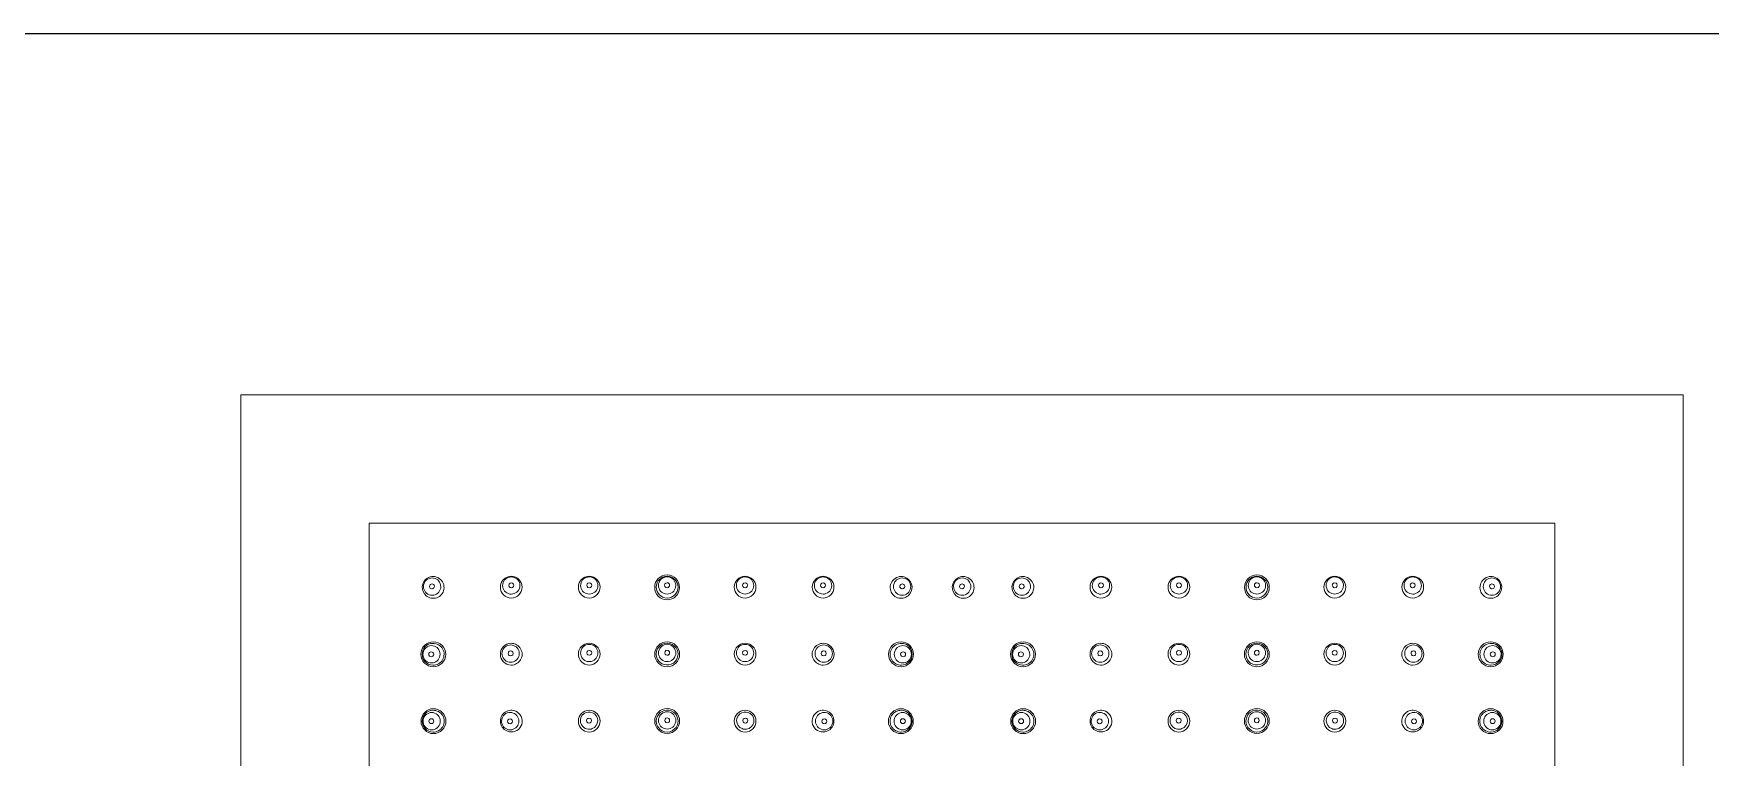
# Model space of a CAD drawing. Header units: metres. Extents: x -232 to 581, y 30 to 789.
# Drawn here: x 227.6339 to 227.8665, y 605.1701 to 605.2705 of the extents above; entities that cross this region are included whole.
import ezdxf

# ---------------------------------------------------------------- set-up
doc = ezdxf.new("R2010")
doc.units = ezdxf.units.M
doc.linetypes.add('HIDDEN2', pattern=[0.1875, 0.125, -0.0625])
doc.layers.add('_electricos-Leyenda', color=7, linetype='Continuous')
doc.layers.add('baños', color=140, linetype='Continuous', lineweight=0)
doc.layers.add('Techos 1', color=7, linetype='HIDDEN2', lineweight=9, true_color=0x42391a)
doc.styles.get("Standard").update_dxf_attribs({"font": 'arial.ttf'})

# ---------------------------------------------------------------- blocks, each defined once
blk = doc.blocks.new('A$C3bae67db')
at = {"layer": 'baños'}
for points in [[(0.2000001275641807, 0.2000000241799569), (1.275641352549428e-07, 0.2000000241799569), (1.275641352549428e-07, 2.417995403902751e-08), (0.2000001275641807, 2.417995403902751e-08)], [(0.1822216636463319, 0.1822215602621071), (0.01777859148198413, 0.1822215602621071), (0.01777859148198413, 0.0177784880978038), (0.1822216636463319, 0.0177784880978038)]]:
    blk.add_lwpolyline(points, close=True, dxfattribs=at)
for centre in [(0.1547761223141801, 0.1732910671919292), (0.1640526125818464, 0.1733134594743326), (0.1548145222889357, 0.1408870045110753), (0.1640530075146867, 0.1408870039678796), (0.173318640134104, 0.1408899789571372), (0.1547765172470204, 0.1084808384551543), (0.1640530075146867, 0.1084584461727509), (0.1547765172470204, 0.0915192099047566), (0.1640530075146867, 0.09154160218716001), (0.1548145222889357, 0.05911304384883564), (0.1640530075146867, 0.05911304439203136), (0.173318640134104, 0.05911006940277375), (0.1547761223141801, 0.0267089811679817), (0.1640526125818464, 0.02668658888557829)]:
    blk.add_circle(centre, 0.001726273626168971, dxfattribs=at)
for centre, radius, start, end in [((0.1547770085658353, 0.1733349210793058), 0.001508167584307319, 0.9001850982253351, 179.1011506184335), ((0.1547789504677635, 0.1735357429434607), 0.001202478864778748, 20.04951967974894, 179.640957565026), ((0.1640517263301913, 0.1733573133617377), 0.001508167584307319, 0.8988493815665013, 179.0998149017747), ((0.1640497844284905, 0.1735581352258926), 0.001202478864778748, 0.3590424349740219, 159.9504803202511), ((0.1733287946379019, 0.173339638749173), 0.001510474982378461, 32.1423970633517, 140.2087241241979), ((0.1734381148687785, 0.1734710912806072), 0.001200821812368165, 359.9070834077331, 160.0164505868466), ((0.1547770467573368, 0.1733051234987677), 0.001508967363600021, 177.9698192432843, 2.177052033884066), ((0.1547651822964067, 0.1735433238581159), 0.001188687084480606, 180.0022010002266, 199.6794990756158), ((0.1547771877658501, 0.1735506812615775), 0.001202472454991783, 199.8169514147223, 359.6410310933491), ((0.1547782371658482, 0.1735769069549526), 0.0003427216785174244, 0.3254488414049065, 179.6683356267581), ((0.1547782373788973, 0.1735808375360826), 0.0003427216785175545, 180.3254488415971, 359.6683356265643), ((0.1547909338662716, 0.1735431000416732), 0.001188702755491038, 0.00229199929753495, 19.9144172177911), ((0.1640516881389171, 0.1733275157811995), 0.001508967363600021, 177.8229479661159, 2.030180756715632), ((0.164037801029755, 0.1735654923240766), 0.001188702755491038, 160.0855827822089, 179.9977080007025), ((0.1640515471301764, 0.1735730735439809), 0.001202472454991783, 180.358968906651, 340.1830485852777), ((0.1640504977304058, 0.1735992992373561), 0.0003427216785174244, 0.3316643732419094, 179.6745511585951), ((0.1640504975171293, 0.173603229818486), 0.0003427216785175545, 180.3316643734357, 359.6745511584029), ((0.1640635525998473, 0.1735657161405477), 0.001188687084480606, 340.3205009243842, 359.9977989997734), ((0.1733140727449349, 0.1733286937784619), 0.001506273214753162, 139.5304199536453, 260.3648829553553), ((0.1734402821137078, 0.1734758483477385), 0.001200817506817739, 179.9068270054256, 340.0843865683467), ((0.1734356376564588, 0.1734779245608316), 0.001196171468180108, 160.2835028898118, 180.0059143141971), ((0.1733119021703455, 0.1733449948361461), 0.001521988814155353, 260.5481525612156, 31.633336167478), ((0.1734588334377545, 0.1734966598719616), 0.0003432313649668054, 173.5931482232722, 249.6561820570691), ((0.1734560616412377, 0.1734967832680532), 0.000340463161306216, 99.65649165936632, 173.5617333049892), ((0.173458890532876, 0.1734947125826984), 0.0003414261719296849, 249.5335920906759, 323.3377727266896), ((0.1734564565740779, 0.1734938082787956), 0.0003434622621792048, 35.70272115541425, 99.63819332802717), ((0.1734582032268204, 0.1734943216248617), 0.0003417448353014675, 323.4591566175691, 35.80372518769882), ((0.1734427568749393, 0.1734690213807717), 0.00119617823364954, 340.3514577205625, 0.005868943530813565), ((0.154786836550576, 0.1625044422988147), 0.001509211767642307, 346.828532229629, 179.243894026229), ((0.1547810611678155, 0.1626533971103079), 0.001200928035992184, 19.83266307732577, 180.07419896696), ((0.1547664994543734, 0.1626671433972042), 0.0003424123588573842, 0.09251265869286474, 180.098022152865), ((0.1547814238101832, 0.1626559617632672), 0.001199718968097798, 359.996946844907, 19.72332169044368), ((0.1640625269920033, 0.1625079825428095), 0.001510641993610608, 0.5809473250861245, 179.4860116572814), ((0.1641501575181987, 0.1625929907371422), 0.001199718968097798, 160.2766783095563, 180.003053155093), ((0.1641505201607938, 0.1625904260841828), 0.001200928035992184, 359.92580103304, 160.1673369226743), ((0.164165081874236, 0.1626041723710792), 0.0003424123588573842, 359.901977847135, 179.9074873413072), ((0.1733614606739788, 0.16248970152974), 0.001523564837230641, 0.5749321923366639, 179.4273566964542), ((0.1735982511823035, 0.1625059856988464), 0.001207674969753276, 160.5328952600326, 180), ((0.1735862064351945, 0.1625132737926727), 0.00119389333313216, 359.6410510969565, 160.6700218788731), ((0.1736210393162505, 0.1625079551179631), 0.0003407760450880885, 359.6740150187168, 180.3195815854411), ((0.1547853672098167, 0.1624924126265803), 0.001507949430811743, 178.7861149333493, 347.2863113225147), ((0.1547798548890764, 0.162651841889403), 0.00119972075021922, 180, 199.6894084976491), ((0.1547802005598182, 0.1626544966894308), 0.001200943033476937, 199.8031047080196, 0.06684714840780348), ((0.1547664995091704, 0.1626671104729844), 0.0003424123588572697, 180.092512941707, 0.09802186985085153), ((0.1640625266116071, 0.1625086333660484), 0.001510635915196017, 179.5106951228642, 0.5562638595076828), ((0.1641513807687911, 0.1625915256633057), 0.001200943033476937, 179.9331528515922, 340.1968952919805), ((0.1641650818194389, 0.1626041394468594), 0.0003424123588572697, 179.9019781301492, 359.907487058293), ((0.1641517264395329, 0.1625888708632779), 0.00119972075021922, 340.3105915023508, 0), ((0.1733614600732576, 0.1625197775215845), 0.001523560504830024, 180.5584262577229, 359.4438626310407), ((0.173584445973594, 0.162498448543392), 0.001193893552601191, 179.6382842799193, 340.6700129615115), ((0.1736210391018371, 0.1625041155252411), 0.0003407760450881728, 179.6740150186533, 0.3195815855062213), ((0.1735724013722315, 0.1625057363893809), 0.00120767496975197, 340.5328952513857, 0.00274696578805152), ((0.1547836390318675, 0.1516867050663002), 0.001515211808342921, 0.2639760559234214, 179.7336847053708), ((0.1547836393076718, 0.1517002163168009), 0.001515209523409549, 180.2445972809356, 359.7530634803589), ((0.1548496313835326, 0.1517256996062493), 0.001201160729709154, 171.2970901245025, 202.5176190348197), ((0.1548496313908085, 0.1517256996076135), 0.001201160737011495, 32.91656010550924, 171.2970902225019), ((0.1548495717347773, 0.1517096354696328), 0.001195045438537086, 201.8072276504948, 337.7672225745089), ((0.1548658200720379, 0.1517334180448024), 0.0003418119665339049, 359.8552793012769, 180.1515735499855), ((0.1548658201777666, 0.1517316504310493), 0.0003418119665338834, 179.8552793012768, 0.1515735499854856), ((0.1548496313903538, 0.151725699607983), 0.001201160736598691, 337.0568312886519, 32.91656015686085), ((0.1640787796575491, 0.1516853050253708), 0.001515211808342921, 0.2663152946292405, 179.7360239440766), ((0.1640787793817449, 0.1516988162758715), 0.001515209523409549, 180.2469365196411, 359.7554027190644), ((0.1642419498457652, 0.1516925742759447), 0.001209345381516621, 160.4185567370955, 184.4163468369075), ((0.1642307476170313, 0.1516903087541159), 0.001198002774692498, 184.3495727924682, 340.4590152359306), ((0.1642315464253183, 0.1516971728971335), 0.001198002720139636, 359.8324281218217, 160.4590174576771), ((0.1642555270755306, 0.1516948994953289), 0.0003418119665339049, 359.8484264500146, 180.1447206987231), ((0.1642555269698018, 0.1516931318816042), 0.0003418119665338834, 179.8484264500145, 0.1447206987231602), ((0.1642251844671332, 0.1516936374212783), 0.001204359554630129, 340.3983028553304, 0.00150830349425744), ((0.1733624022554263, 0.1516793232206517), 0.001523803867774046, 0.5847748674714536, 179.4162231563053), ((0.173362401986898, 0.1517101341865335), 0.001523801172583426, 180.5747514779052, 359.4262465459042), ((0.1735870965392419, 0.1516877108249055), 0.001193765215403577, 179.6365954075218, 340.6779287406167), ((0.1736011463920217, 0.1516953399615666), 0.001207791059114692, 160.5363707599155, 180.0027326105982), ((0.1735889014021463, 0.1517027955314241), 0.001193765217027741, 359.636596389109, 160.6779286321186), ((0.1736239775159643, 0.1516933897590498), 0.0003407568798300127, 179.346075732061, 0.324631110040522), ((0.1736239886916078, 0.1516972787777213), 0.0003407458622599414, 359.6707068420732, 179.9999999999365), ((0.1735748515534592, 0.1516951663949051), 0.001207791056576054, 340.5363707333084, 0.002733619492575247), ((0.154779954137231, 0.1408858723439899), 0.001506514668338149, 126.6365019344265, 180.0534909585633), ((0.1548762129459842, 0.1408905102631373), 0.001197938431549503, 359.8323604302385, 160.4660116733307), ((0.1547888044990682, 0.1408746469772559), 0.00152080370815291, 62.66042759306043, 126.6516953464654), ((0.1547952679800542, 0.1408844741055084), 0.001509106328667489, 15.44699995191784, 62.70706108587412), ((0.1640722618235682, 0.1408844735623127), 0.001509106328667489, 117.2929389141259, 164.5530000480822), ((0.1642317606185966, 0.1408905097199131), 0.001197938431549503, 19.53398832666936, 180.1676395697615), ((0.1640787253045541, 0.1408746464340318), 0.00152080370815291, 53.3483046535346, 117.3395724069397), ((0.1640875756663913, 0.1408858718007941), 0.001506514668338149, 359.9465090414367, 53.36349806557354), ((0.1733627583378361, 0.1408746346023015), 0.00152379913724904, 0.4815084169714707, 179.5184915830285), ((0.1735879327966554, 0.1408975588384074), 0.001193729488785252, 19.31883691994197, 180.4856673573453), ((0.1547799326915733, 0.1408880552181309), 0.001506496842203655, 180.1365117840095, 235.2142598131893), ((0.1548818735573345, 0.1408870348800129), 0.001204436081000226, 160.4002387764176, 180.1222094087611), ((0.154875373776596, 0.1408834951627291), 0.001197933953633447, 179.9535721002179, 340.4661922248824), ((0.1547885912309734, 0.140897394191672), 0.001519107682017091, 235.1470028587918, 325.0064798470243), ((0.1548872490989393, 0.1408878949216508), 0.0003418063086853633, 359.4251909468629, 180.574809053137), ((0.1548872490989393, 0.1408861024666983), 0.0003417930261405343, 180.2743482528581, 359.7256517471419), ((0.1548697114679012, 0.140886975271048), 0.001204434782080665, 340.4002334721913, 0.001426747796174793), ((0.1548014601560421, 0.1408868336793496), 0.001502509496179472, 325.0549561738853, 15.42316380291073), ((0.1640660696475802, 0.1408868331361255), 0.001502509496179472, 164.5768361970892, 214.9450438261147), ((0.1640789385726489, 0.1408973936484479), 0.001519107682017091, 214.9935201529758, 304.8529971412082), ((0.1642382620966796, 0.1408869747278523), 0.001204434782080665, 179.9985732522038, 199.5997665278087), ((0.1642325997879848, 0.1408834946195334), 0.001197933953633447, 199.5338077751176, 0.04642789978211763), ((0.1642567245724162, 0.1408878943784266), 0.0003418063086853633, 359.4251909468629, 180.574809053137), ((0.1642567245724162, 0.1408861019234742), 0.0003417930261405343, 180.2743482528581, 359.7256517471419), ((0.164087597112049, 0.1408880546749067), 0.001506496842203655, 304.7857401868108, 359.8634882159922), ((0.1642261000072462, 0.1408870343368172), 0.001204436081000226, 359.8777905912389, 19.59976122358242), ((0.1733627583378361, 0.1409054156539078), 0.001523851350039296, 180.6758761340693, 359.3241238659307), ((0.1736020809330707, 0.1408899221982729), 0.001207837290240649, 180.1177322109262, 199.462431998533), ((0.1735900794542626, 0.1408829216825787), 0.001194191915340333, 199.3376033057021, 0.2167987931731728), ((0.1736249318921832, 0.1408919247424087), 0.0003407503923429775, 359.2459407059765, 180.7540592940237), ((0.1736249318921832, 0.1408880084856499), 0.0003407213562947965, 180.0955432162111, 359.9044567837889), ((0.173548383587578, 0.140882942504664), 0.001235887417606161, 0.2085192358103739, 19.35172783045692), ((0.1547836393076718, 0.1300687143410251), 0.001515209523409549, 0.2469365196410936, 179.7554027190644), ((0.1548496313835326, 0.1300432310515767), 0.001201160729709154, 157.4823809651803, 188.7029098754977), ((0.1548495717347773, 0.1300592951881931), 0.001195045438537086, 22.2327774254911, 158.1927723495052), ((0.1548658201777666, 0.1300372802267766), 0.0003418119665338834, 359.8484264500146, 180.1447206987231), ((0.1548496313903538, 0.1300432310498714), 0.001201160736598691, 327.0834398431392, 22.94316871134812), ((0.1640787793817449, 0.1300701143819545), 0.001515209523409549, 0.244597280935595, 179.7530634803589), ((0.1642307476170313, 0.13007862190371), 0.001198002774692498, 19.54098476406944, 175.6504272075318), ((0.1642555269698018, 0.1300757987762502), 0.0003418119665338834, 359.8552793012769, 180.1515735499855), ((0.1642251844671332, 0.1300752932365477), 0.001204359554630129, 359.9984916965058, 19.6016971446696), ((0.173362401986898, 0.1300647464498077), 0.001523801172583426, 0.5737534540958034, 179.4252485220948), ((0.1735870965392419, 0.1300871698114356), 0.001193765215403577, 19.32207125938354, 180.3634045924782), ((0.1736239775159643, 0.1300814908772914), 0.0003407568798300127, 359.6753688899595, 180.6539242679389), ((0.1735748515534592, 0.1300797142414361), 0.001207791056576054, 359.9972663805075, 19.46362926669158), ((0.1547836390318675, 0.1300822255915257), 0.001515211808342921, 180.2663152946292, 359.7360239440766), ((0.1548496313908085, 0.1300432310502124), 0.001201160737011495, 188.7029097774981, 327.0834398944908), ((0.1548658200720379, 0.1300355126130519), 0.0003418119665339049, 179.8484264500145, 0.1447206987231602), ((0.1640787796575491, 0.1300836256324551), 0.001515211808342921, 180.2639760559234, 359.7336847053708), ((0.1642419498457652, 0.1300763563818812), 0.001209345381516621, 175.5836531630927, 199.581443262906), ((0.1642315464253183, 0.1300717577606925), 0.001198002720139636, 199.5409825423229, 0.1675718781782871), ((0.1642555270755306, 0.1300740311624971), 0.0003418119665339049, 179.8552793012768, 0.1515735499854856), ((0.1733624022554263, 0.1300955574157179), 0.001523803867774046, 180.5837768436947, 359.4152251325286), ((0.1736011463920217, 0.1300795406747746), 0.001207791059114692, 179.9972673894018, 199.4636292400845), ((0.1735889014021463, 0.1300720851049171), 0.001193765217027741, 199.3220713678814, 0.3634036108910048), ((0.1736239886916078, 0.1300776018586198), 0.0003407458622599414, 180.0000000000635, 0.3292931579268081), ((0.1547853672098167, 0.1192765180312456), 0.001507949430811743, 12.71368867748525, 181.2138850666507), ((0.154786836550576, 0.1192644883590113), 0.001509211767642307, 180.756105973771, 13.17146777037103), ((0.1547810611678155, 0.119115533547518), 0.001200928035992184, 179.92580103304, 340.1673369226742), ((0.1547798548890764, 0.119117088768423), 0.00119972075021922, 160.3105915023508, 180), ((0.1547802005598182, 0.1191144339683952), 0.001200943033476937, 359.9331528515922, 160.1968952919805), ((0.1547664994543734, 0.1191017872606217), 0.0003424123588573842, 179.9019778471349, 359.9074873413071), ((0.1547664995091704, 0.1191018201848415), 0.0003424123588572697, 359.9019781301491, 179.907487058293), ((0.1547814238101832, 0.1191129688945587), 0.001199718968097798, 340.2766783095563, 0.003053155092960894), ((0.1640625266116071, 0.119260297291806), 0.001510635915196017, 359.4437361404923, 180.4893048771358), ((0.1640625269920033, 0.1192609481150164), 0.001510641993610608, 180.5139883427186, 359.4190526749139), ((0.1641513807687911, 0.1191774049945202), 0.001200943033476937, 19.80310470801955, 180.0668471484078), ((0.1641501575181987, 0.1191759399206838), 0.001199718968097798, 179.996946844907, 199.7233216904437), ((0.1641505201607938, 0.1191785045736431), 0.001200928035992184, 199.8326630773257, 0.07419896695995848), ((0.1641650818194389, 0.119164791210995), 0.0003424123588572697, 0.09251294170702966, 180.0980218698508), ((0.164165081874236, 0.1191647582867468), 0.0003424123588573842, 180.0925126586928, 0.09802215286506169), ((0.1641517264395329, 0.119180059794548), 0.00119972075021922, 0, 19.68940849764915), ((0.1733614600732576, 0.1192551031147566), 0.001523560504830024, 0.5561373689593011, 179.441573742277), ((0.1733614606739788, 0.1192851791066296), 0.001523564837230641, 180.5726433035475, 359.4250678076634), ((0.173584445973594, 0.1192764320929776), 0.001193893552601191, 19.32998703848845, 180.3617157200807), ((0.1735982511823035, 0.1192688949374947), 0.001207674969753276, 180, 199.4671047399674), ((0.1735862064351945, 0.1192616068436685), 0.00119389333313216, 199.3299781211269, 0.3589489030434814), ((0.1736210391018371, 0.1192707651111), 0.0003407760450881728, 359.6804184144938, 180.3259849813467), ((0.1736210393162505, 0.1192669255184065), 0.0003407760450880885, 179.6804184145589, 0.3259849812831996), ((0.1735724013722315, 0.1192691442469602), 0.00120767496975197, 359.997253034212, 19.4671047486143), ((0.154777441690177, 0.1084667821483158), 0.001508967363600021, 357.8229479661159, 182.0301807567156), ((0.1547775826986904, 0.1082212243855061), 0.001202472454991783, 0.3589689066509878, 160.1830485852777), ((0.1640520830717573, 0.1084443898659124), 0.001508967363600021, 357.9698192432843, 182.1770520338841), ((0.1640519420630167, 0.1081988321031027), 0.001202472454991783, 19.81695141472233, 179.641031093349), ((0.1733140727449349, 0.1084461868578792), 0.001506273214753162, 99.63511704464479, 220.4695800463549), ((0.1734402821137078, 0.1082990322886026), 0.001200817506817739, 19.91561343165329, 180.0931729945744), ((0.1733119021703455, 0.1084298858001951), 0.001521988814155353, 328.366663832522, 99.45184743878444), ((0.1547774034986755, 0.1084369845677777), 0.001508167584307319, 180.8988493815665, 359.0998149017749), ((0.1547655772292469, 0.1082285817889677), 0.001188687084480606, 160.3205009243842, 179.9977989997734), ((0.1547793454006037, 0.1082361627036228), 0.001202478864778748, 180.359042434974, 339.950480320251), ((0.1547786323117375, 0.1081910681110294), 0.0003427216785175545, 0.3316643734356975, 179.6745511584029), ((0.1547786320986884, 0.1081949986921309), 0.0003427216785174244, 180.3316643732419, 359.6745511585951), ((0.1547913287991118, 0.1082288056054104), 0.001188702755491038, 340.0855827822091, 359.9977080007025), ((0.1640521212630315, 0.1084145922853459), 0.001508167584307319, 180.9001850982253, 359.1011506184335), ((0.1640381959625952, 0.108206413323007), 0.001188702755491038, 180.0022919992975, 199.9144172177911), ((0.1640501793613307, 0.108213770421191), 0.001202478864778748, 200.049519679749, 359.640957565026), ((0.1640508924499695, 0.1081686758285976), 0.0003427216785175545, 0.325448841597066, 179.6683356265643), ((0.164050892663246, 0.1081726064097275), 0.0003427216785174244, 180.3254488414049, 359.6683356267581), ((0.1640639475326875, 0.1082061895065642), 0.001188687084480606, 0.002201000226615922, 19.67949907561579), ((0.1733287946379019, 0.1084352418871966), 0.001510474982378461, 219.7912758758021, 327.8576029366485), ((0.1734356376564588, 0.1082969560755096), 0.001196171468180108, 179.9940856858028, 199.7164971101882), ((0.1734381148687785, 0.1083037893557623), 0.001200821812368165, 199.9835494131536, 0.09291659226688478), ((0.1734588334377545, 0.108278220764408), 0.0003432313649668054, 110.3438179429309, 186.406851776728), ((0.1734560616412377, 0.108278097368288), 0.000340463161306216, 186.4382666950108, 260.3435083406337), ((0.173458890532876, 0.1082801680536427), 0.0003414261719296849, 36.66222727331039, 110.4664079093241), ((0.1734564565740779, 0.1082810723575456), 0.0003434622621792048, 260.361806671973, 324.2972788445858), ((0.1734582032268204, 0.1082805590115079), 0.0003417448353014675, 324.1962748123012, 36.54084338243083), ((0.1734427568749393, 0.1083058592555695), 0.00119617823364954, 359.9941310564691, 19.64854227943749), ((0.1733140727449349, 0.1001681136695467), 0.001506273214753162, 99.63511704464479, 220.4695800463549), ((0.1734402821137078, 0.1000209591002701), 0.001200817506817739, 19.91561343165329, 180.0931729945744), ((0.1734356376564588, 0.1000188828871771), 0.001196171468180108, 179.9940856858028, 199.7164971101882), ((0.1734381148687785, 0.1000257161674298), 0.001200821812368165, 199.9835494131536, 0.09291659226688478), ((0.1733119021703455, 0.1001518126118626), 0.001521988814155353, 328.366663832522, 99.45184743878444), ((0.1734588334377545, 0.1000001475760754), 0.0003432313649668054, 110.3438179429309, 186.406851776728), ((0.173458890532876, 0.1000020948653102), 0.0003414261719296849, 36.66222727331039, 110.4664079093241), ((0.1734582032268204, 0.1000024858231754), 0.0003417448353014675, 324.1962748123012, 36.54084338243083), ((0.1734427568749393, 0.1000277860672369), 0.00119617823364954, 359.9941310564691, 19.64854227943749), ((0.1733287946379019, 0.100157168698864), 0.001510474982378461, 219.7912758758021, 327.8576029366485), ((0.1734560616412377, 0.1000000241799555), 0.000340463161306216, 186.4382666950108, 260.3435083406337), ((0.1734564565740779, 0.1000029991692131), 0.0003434622621792048, 260.361806671973, 324.2972788445858), ((0.1547774034986755, 0.09156306379213319), 0.001508167584307319, 0.9001850982249275, 179.1011506184335), ((0.1640521212630315, 0.09158545607456503), 0.001508167584307319, 0.8988493815665013, 179.0998149017747), ((0.1733287946379019, 0.09156480647271437), 0.001510474982378461, 32.14239706335145, 140.2087241241978), ((0.154777441690177, 0.09153326621159508), 0.001508967363600021, 177.9698192432843, 2.177052033884066), ((0.1547793454006037, 0.09176388565628812), 0.001202478864778748, 20.04951967974874, 179.640957565026), ((0.1547655772292469, 0.09177146657094326), 0.001188687084480606, 180.0022010002266, 199.679499075616), ((0.1547775826986904, 0.09177882397440484), 0.001202472454991783, 199.8169514147223, 359.6410310933491), ((0.1547786320986884, 0.09180504966778003), 0.0003427216785174244, 0.3254488414049065, 179.6683356267581), ((0.1547786323117375, 0.09180898024888151), 0.0003427216785175545, 180.3254488415971, 359.6683356265643), ((0.1547913287991118, 0.09177124275450055), 0.001188702755491038, 0.00229199929753495, 19.91441721779088), ((0.1640520830717573, 0.09155565849399849), 0.001508967363600021, 177.8229479661159, 2.030180756715632), ((0.1640381959625952, 0.09179363503690396), 0.001188702755491038, 160.0855827822087, 179.9977080007025), ((0.1640519420630167, 0.09180121625680826), 0.001202472454991783, 180.358968906651, 340.1830485852777), ((0.1640501793613307, 0.09178627793871996), 0.001202478864778748, 0.3590424349740219, 159.9504803202513), ((0.164050892663246, 0.09182744195018344), 0.0003427216785174244, 0.3316643732419094, 179.6745511585951), ((0.1640508924499695, 0.09183137253131335), 0.0003427216785175545, 180.3316643734357, 359.6745511584029), ((0.1640639475326875, 0.09179385885334668), 0.001188687084480606, 340.320500924384, 359.9977989997734), ((0.1733140727449349, 0.09155386150203171), 0.001506273214753162, 139.5304199536451, 260.3648829553553), ((0.1734402821137078, 0.09170101607130832), 0.001200817506817739, 179.9068270054256, 340.0843865683467), ((0.1734356376564588, 0.09170309228440132), 0.001196171468180108, 160.2835028898118, 180.0059143141971), ((0.1734381148687785, 0.09169625900414857), 0.001200821812368165, 359.9070834077331, 160.0164505868466), ((0.1733119021703455, 0.09157016255971584), 0.001521988814155353, 260.5481525612156, 31.63333616747779), ((0.1734588334377545, 0.09172182759550296), 0.0003432313649668054, 173.5931482232722, 249.6561820570691), ((0.1734560616412377, 0.09172195099162295), 0.000340463161306216, 99.65649165936632, 173.5617333049894), ((0.173458890532876, 0.09171988030626821), 0.0003414261719296849, 249.5335920906759, 323.3377727266896), ((0.1734564565740779, 0.09171897600236534), 0.0003434622621792048, 35.70272115541402, 99.63819332802701), ((0.1734582032268204, 0.09171948934840302), 0.0003417448353014675, 323.4591566175689, 35.80372518769882), ((0.1734427568749393, 0.09169418910434146), 0.00119617823364954, 340.3514577205627, 0.005868943530813565), ((0.154786836550576, 0.08073556000089965), 0.001509211767642307, 346.828532229629, 179.243894026229), ((0.1547810611678155, 0.0808845148123929), 0.001200928035992184, 19.83266307732556, 180.07419896696), ((0.1640625269920033, 0.0807391002448945), 0.001510641993610608, 0.5809473250861245, 179.4860116572814), ((0.1641505201607938, 0.08082154378626782), 0.001200928035992184, 359.92580103304, 160.1673369226745), ((0.1733614606739788, 0.08071486925328131), 0.001523564837230641, 0.5749321923366639, 179.4273566964525), ((0.1735862064351945, 0.08073844151624243), 0.00119389333313216, 359.6410510969565, 160.6700218788731), ((0.1547853672098167, 0.0807235303286653), 0.001507949430811743, 178.7861149333493, 347.2863113225147), ((0.1547798548890764, 0.08088295959148795), 0.00119972075021922, 180, 199.6894084976491), ((0.1547802005598182, 0.08088561439151576), 0.001200943033476937, 199.8031047080193, 0.06684714840780348), ((0.1547664994543734, 0.08089826109928921), 0.0003424123588573842, 0.09251265869286474, 180.098022152865), ((0.1547664995091704, 0.08089822817506942), 0.0003424123588572697, 180.092512941707, 0.09802186985085153), ((0.1547814238101832, 0.08088707946535223), 0.001199718968097798, 359.996946844907, 19.72332169044347), ((0.1640625266116071, 0.08073975106810494), 0.001510635915196017, 179.5106951228642, 0.5562638595076828), ((0.1641513807687911, 0.08082264336539069), 0.001200943033476937, 179.9331528515922, 340.1968952919807), ((0.1641501575181987, 0.08082410843922716), 0.001199718968097798, 160.2766783095566, 180.003053155093), ((0.1641650818194389, 0.08083525714891593), 0.0003424123588572697, 179.9019781301492, 359.907487058293), ((0.164165081874236, 0.08083529007316415), 0.0003424123588573842, 359.901977847135, 179.9074873413072), ((0.1641517264395329, 0.08081998856536288), 0.00119972075021922, 340.3105915023508, 0), ((0.1733614600732576, 0.0807449452451543), 0.001523560504830024, 180.5584262577229, 359.4438626310407), ((0.173584445973594, 0.08072361626693336), 0.001193893552601191, 179.6382842799193, 340.6700129615115), ((0.1735982511823035, 0.08073115342241621), 0.001207674969753276, 160.5328952600329, 180), ((0.1736210393162505, 0.08073312284150447), 0.0003407760450880885, 359.6740150187168, 180.3195815854411), ((0.1736210391018371, 0.0807292832488109), 0.0003407760450881728, 179.6740150186533, 0.3195815855062213), ((0.1735724013722315, 0.0807309041129507), 0.00120767496975197, 340.5328952513857, 0.00274696578805152), ((0.1547836390318675, 0.06991782276838521), 0.001515211808342921, 0.2639760559234214, 179.7336847053708), ((0.1547836393076718, 0.06993133401888585), 0.001515209523409549, 180.2445972809356, 359.7530634803589), ((0.1548496313835326, 0.06995681730833425), 0.001201160729709154, 171.2970901245023, 202.5176190348198), ((0.1548496313908085, 0.0699568173096985), 0.001201160737011495, 32.91656010550902, 171.2970902225019), ((0.1548658200720379, 0.06996453574685901), 0.0003418119665339049, 359.8552793012769, 180.1515735499855), ((0.1548658201777666, 0.06996276813313429), 0.0003418119665338834, 179.8552793012768, 0.1515735499854856), ((0.1548496313903538, 0.06995681731003955), 0.001201160736598691, 337.0568312886517, 32.91656015686062), ((0.1640787796575491, 0.0699164227274558), 0.001515211808342921, 0.2663152946292405, 179.7360239440766), ((0.1640787793817449, 0.06992993397795644), 0.001515209523409549, 180.2469365196411, 359.7554027190644), ((0.1642419498457652, 0.06992369197802972), 0.001209345381516621, 160.4185567370938, 184.4163468369075), ((0.1642307476170313, 0.06992142645620092), 0.001198002774692498, 184.3495727924682, 340.4590152359306), ((0.1642315464253183, 0.06992829059921846), 0.001198002720139636, 359.8324281218217, 160.4590174576769), ((0.1642555270755306, 0.06992601719741387), 0.0003418119665339049, 359.8484264500146, 180.1447206987231), ((0.1642555269698018, 0.06992424958366072), 0.0003418119665338834, 179.8484264500145, 0.1447206987231602), ((0.1642251844671332, 0.06992475512336327), 0.001204359554630129, 340.3983028553304, 0.00150830349425744), ((0.1733624022554263, 0.06990449094419304), 0.001523803867774046, 0.5847748674714536, 179.4162231563053), ((0.173362401986898, 0.06993530191010322), 0.001523801172583426, 180.5747514779052, 359.4262465459042), ((0.1735870965392419, 0.06991287854847528), 0.001193765215403577, 179.6365954075218, 340.6779287406163), ((0.1736011463920217, 0.06992050768513636), 0.001207791059114692, 160.5363707599157, 180.0027326105982), ((0.1735889014021463, 0.06992796325499384), 0.001193765217027741, 359.636596389109, 160.6779286321186), ((0.1736239775159643, 0.06991855748261955), 0.0003407568798300127, 179.346075732061, 0.324631110040522), ((0.1736239886916078, 0.06992244650129109), 0.0003407458622599414, 359.6707068420732, 179.9999999999365), ((0.1735748515534592, 0.06992033411847487), 0.001207791056576054, 340.5363707333082, 0.002733619492575247), ((0.1548495717347773, 0.06994075317171777), 0.001195045438537086, 201.8072276504948, 337.7672225745089), ((0.1547885912309734, 0.0591026541682389), 0.001519107682017091, 34.99352015297554, 124.8529971412081), ((0.1640789385726489, 0.05910265471146303), 0.001519107682017091, 55.14700285879173, 145.006479847024), ((0.1733627583378361, 0.05909463270600313), 0.001523851350039296, 0.6758761340693334, 179.3241238659307), ((0.154779954137231, 0.05911417601592106), 0.001506514668338149, 179.9465090414367, 233.3634980655736), ((0.1547799326915733, 0.05911199314178006), 0.001506496842203655, 124.7857401868107, 179.8634882159906), ((0.1548818735573345, 0.05911301347989806), 0.001204436081000226, 179.8777905912389, 199.5997612235822), ((0.154875373776596, 0.05911655319718179), 0.001197933953633447, 19.53380777511743, 180.0464278997821), ((0.1548762129459842, 0.05910953809677366), 0.001197938431549503, 199.5339883266693, 0.1676395697615085), ((0.1548872490989393, 0.05911215343826015), 0.0003418063086853633, 179.425190946863, 0.5748090531370391), ((0.1548872490989393, 0.05911394589321262), 0.0003417930261405343, 0.274348252858073, 179.7256517471419), ((0.1547952679800542, 0.0591155742544025), 0.001509106328667489, 297.2929389141258, 344.5530000480824), ((0.1548697114679012, 0.05911307308886293), 0.001204434782080665, 359.9985732522038, 19.5997665278087), ((0.1548014601560421, 0.0591132146805613), 0.001502509496179472, 344.5768361970892, 34.94504382611471), ((0.1640660696475802, 0.05911321522378543), 0.001502509496179472, 145.0549561738853, 195.4231638029107), ((0.1640722618235682, 0.05911557479759821), 0.001509106328667489, 195.4469999519176, 242.7070610858742), ((0.1642317606185966, 0.05910953863999779), 0.001197938431549503, 179.8323604302385, 340.4660116733306), ((0.1642382620966796, 0.05911307363205864), 0.001204434782080665, 160.4002334721913, 180.0014267477962), ((0.1642325997879848, 0.0591165537403775), 0.001197933953633447, 359.9535721002179, 160.4661922248826), ((0.1642567245724162, 0.05911215398148428), 0.0003418063086853633, 179.425190946863, 0.5748090531370391), ((0.1642567245724162, 0.05911394643643675), 0.0003417930261405343, 0.274348252858073, 179.7256517471419), ((0.164087597112049, 0.05911199368500419), 0.001506496842203655, 0.1365117840078115, 55.21425981318934), ((0.1640875756663913, 0.05911417655911677), 0.001506514668338149, 306.6365019344262, 0.05349095856325577), ((0.1642261000072462, 0.05911301402309377), 0.001204436081000226, 340.4002387764178, 0.1222094087611261), ((0.1733627583378361, 0.05912541375760938), 0.00152379913724904, 180.4815084169715, 359.5184915830285), ((0.1735879327966554, 0.05910248952150354), 0.001193729488785252, 179.5143326426547, 340.681163080058), ((0.1736020809330707, 0.05911012616163802), 0.001207837290240649, 160.537568001467, 179.8822677890738), ((0.1735900794542626, 0.05911712667733227), 0.001194191915340333, 359.7832012068268, 160.6623966942982), ((0.1736249318921832, 0.05910812361750217), 0.0003407503923429775, 179.2459407059764, 0.7540592940235616), ((0.1736249318921832, 0.05911203987426106), 0.0003407213562947965, 0.09554321621105726, 179.904456783789), ((0.173548383587578, 0.05911710585524688), 0.001235887417606161, 340.6482721695432, 359.7914807641897), ((0.1547888044990682, 0.05912540138265499), 0.00152080370815291, 233.3483046535347, 297.3395724069396), ((0.1640787253045541, 0.05912540192587912), 0.00152080370815291, 242.6604275930603, 306.6516953464655), ((0.1547836393076718, 0.04829983204311006), 0.001515209523409549, 0.2469365196410936, 179.7554027190644), ((0.1548495717347773, 0.04829041289027813), 0.001195045438537086, 22.2327774254911, 158.1927723495052), ((0.1640787793817449, 0.04830123208403947), 0.001515209523409549, 0.244597280935595, 179.7530634803589), ((0.1642307476170313, 0.04830973960579499), 0.001198002774692498, 19.54098476406944, 175.6504272075318), ((0.173362401986898, 0.04828991417337747), 0.001523801172583426, 0.5737534540958034, 179.4252485220948), ((0.1735870965392419, 0.04831233753500541), 0.001193765215403577, 19.32207125938332, 180.3634045924782), ((0.1547836390318675, 0.0483133432936107), 0.001515211808342921, 180.2663152946292, 359.7360239440766), ((0.1548496313835326, 0.04827434875366166), 0.001201160729709154, 157.4823809651801, 188.7029098754977), ((0.1548496313908085, 0.04827434875229741), 0.001201160737011495, 188.7029097774981, 327.0834398944909), ((0.1548658201777666, 0.04826839792886162), 0.0003418119665338834, 359.8484264500146, 180.1447206987231), ((0.1548658200720379, 0.04826663031510847), 0.0003418119665339049, 179.8484264500145, 0.1447206987231602), ((0.1548496313903538, 0.04827434875192793), 0.001201160736598691, 327.0834398431394, 22.94316871134834), ((0.1640787796575491, 0.04831474333454011), 0.001515211808342921, 180.2639760559234, 359.7336847053708), ((0.1642419498457652, 0.04830747408396618), 0.001209345381516621, 175.5836531630925, 199.5814432629045), ((0.1642315464253183, 0.04830287546277745), 0.001198002720139636, 199.5409825423227, 0.1675718781782871), ((0.1642555269698018, 0.04830691647830676), 0.0003418119665338834, 359.8552793012769, 180.1515735499855), ((0.1642555270755306, 0.04830514886458204), 0.0003418119665339049, 179.8552793012768, 0.1515735499854856), ((0.1642251844671332, 0.04830641093863264), 0.001204359554630129, 359.9984916965058, 19.6016971446696), ((0.1733624022554263, 0.04832072513925922), 0.001523803867774046, 180.5837768436947, 359.4152251325286), ((0.1736011463920217, 0.04830470839834433), 0.001207791059114692, 179.9972673894018, 199.4636292400843), ((0.1735889014021463, 0.04829725282848685), 0.001193765217027741, 199.3220713678814, 0.3634036108910048), ((0.1736239775159643, 0.04830665860086114), 0.0003407568798300127, 359.6753688899595, 180.6539242679389), ((0.1736239886916078, 0.0483027695821896), 0.0003407458622599414, 180.0000000000635, 0.3292931579268081), ((0.1735748515534592, 0.04830488196500582), 0.001207791056576054, 359.9972663805075, 19.46362926669136), ((0.1547853672098167, 0.0375076357333306), 0.001507949430811743, 12.71368867748525, 181.2138850666507), ((0.154786836550576, 0.03749560606109625), 0.001509211767642307, 180.756105973771, 13.17146777037103), ((0.1547810611678155, 0.03734665124960301), 0.001200928035992184, 179.92580103304, 340.1673369226745), ((0.1547798548890764, 0.03734820647050796), 0.00119972075021922, 160.3105915023508, 180), ((0.1547802005598182, 0.03734555167048015), 0.001200943033476937, 359.9331528515922, 160.1968952919803), ((0.1547664994543734, 0.03733290496270669), 0.0003424123588573842, 179.9019778471349, 359.9074873413071), ((0.1547664995091704, 0.03733293788692649), 0.0003424123588572697, 359.9019781301491, 179.907487058293), ((0.1547814238101832, 0.03734408659664368), 0.001199718968097798, 340.2766783095565, 0.003053155092960894), ((0.1640625266116071, 0.03749141499386255), 0.001510635915196017, 359.4437361404923, 180.4893048771358), ((0.1640625269920033, 0.03749206581710141), 0.001510641993610608, 180.5139883427186, 359.4190526749139), ((0.1641513807687911, 0.03740852269660522), 0.001200943033476937, 19.80310470801934, 180.0668471484078), ((0.1641501575181987, 0.03740705762276875), 0.001199718968097798, 179.996946844907, 199.7233216904439), ((0.1641505201607938, 0.03740962227572808), 0.001200928035992184, 199.8326630773255, 0.07419896695995848), ((0.1641650818194389, 0.03739590891305156), 0.0003424123588572697, 0.09251294170702966, 180.0980218698508), ((0.164165081874236, 0.03739587598883176), 0.0003424123588573842, 180.0925126586928, 0.09802215286506169), ((0.1641517264395329, 0.03741117749663303), 0.00119972075021922, 0, 19.68940849764915), ((0.1733614600732576, 0.03748027083832639), 0.001523560504830024, 0.5561373689593011, 179.441573742277), ((0.1733614606739788, 0.03751034683017096), 0.001523564837230641, 180.5726433035458, 359.4250678076634), ((0.173584445973594, 0.0375015998165189), 0.001193893552601191, 19.32998703848845, 180.3617157200807), ((0.1735982511823035, 0.03749406266106448), 0.001207674969753276, 180, 199.4671047399676), ((0.1735862064351945, 0.03748677456723826), 0.00119389333313216, 199.3299781211269, 0.3589489030434814), ((0.1736210391018371, 0.03749593283466979), 0.0003407760450881728, 359.6804184144938, 180.3259849813467), ((0.1736210393162505, 0.0374920932419478), 0.0003407760450880885, 179.6804184145589, 0.3259849812831996), ((0.1735724013722315, 0.03749431197052999), 0.00120767496975197, 359.997253034212, 19.4671047486143), ((0.1547770467573368, 0.02669492486114322), 0.001508967363600021, 357.8229479661159, 182.0301807567156), ((0.1640516881389171, 0.02667253257871138), 0.001508967363600021, 357.9698192432843, 182.1770520338841), ((0.1733140727449349, 0.02667135458144898), 0.001506273214753162, 99.63511704464469, 220.4695800463544), ((0.1733119021703455, 0.02665505352376485), 0.001521988814155353, 328.3666638325222, 99.45184743878444), ((0.1547770085658353, 0.02666512728060511), 0.001508167584307319, 180.8988493815665, 359.0998149017747), ((0.1547651822964067, 0.02645672450179504), 0.001188687084480606, 160.320500924384, 179.9977989997734), ((0.1547789504677635, 0.02646430541645017), 0.001202478864778748, 180.359042434974, 339.9504803202509), ((0.1547771877658501, 0.02644936709833345), 0.001202472454991783, 0.3589689066509878, 160.1830485852777), ((0.1547782373788973, 0.02641921082382837), 0.0003427216785175545, 0.3316643734356975, 179.6745511584029), ((0.1547782371658482, 0.02642314140495827), 0.0003427216785174244, 180.3316643732419, 359.6745511585951), ((0.1547909338662716, 0.02645694831823775), 0.001188702755491038, 340.0855827822086, 359.9977080007025), ((0.1640517263301913, 0.02664273499817327), 0.001508167584307319, 180.9001850982253, 359.1011506184335), ((0.1640515471301764, 0.02642697481593004), 0.001202472454991783, 19.81695141472233, 179.641031093349), ((0.164037801029755, 0.02643455603583433), 0.001188702755491038, 180.0022919992975, 199.9144172177913), ((0.1640497844284905, 0.02644191313401834), 0.001202478864778748, 200.0495196797492, 359.640957565026), ((0.1640504975171293, 0.02639681854142495), 0.0003427216785175545, 0.325448841597066, 179.6683356265643), ((0.1640504977304058, 0.02640074912255486), 0.0003427216785174244, 180.3254488414049, 359.6683356267581), ((0.1640635525998473, 0.0264343322193632), 0.001188687084480606, 0.002201000226615922, 19.67949907561558), ((0.1733287946379019, 0.0266604096107379), 0.001510474982378461, 219.7912758758021, 327.8576029366485), ((0.1734402821137078, 0.02652420001217237), 0.001200817506817739, 19.91561343165329, 180.0931729945744), ((0.1734356376564588, 0.02652212379907937), 0.001196171468180108, 179.9940856858028, 199.7164971101882), ((0.1734381148687785, 0.02652895707930369), 0.001200821812368165, 199.9835494131534, 0.09291659226688478), ((0.1734588334377545, 0.02650338848794931), 0.0003432313649668054, 110.3438179429309, 186.4068517767278), ((0.1734560616412377, 0.02650326509185774), 0.000340463161306216, 186.438266695011, 260.3435083406337), ((0.173458890532876, 0.02650533577721248), 0.0003414261719296849, 36.66222727331041, 110.466407909324), ((0.1734564565740779, 0.02650624008111535), 0.0003434622621792048, 260.3618066719729, 324.2972788445859), ((0.1734582032268204, 0.02650572673504925), 0.0003417448353014675, 324.1962748123012, 36.54084338243106), ((0.1734427568749393, 0.02653102697913923), 0.00119617823364954, 359.9941310564691, 19.64854227943728)]:
    blk.add_arc(centre, radius, start, end, dxfattribs=at)
blk = doc.blocks.new('20.03.2026 LN 09 SEGUNDO NIVEL ARQ')
at = {"layer": 'Techos 1', "color": 5}
blk.add_line((77.99592951414743, -45.49862727278105), (92.74592958698074, -45.49862727278116), dxfattribs=at)
at = {"layer": 'baños', "color": 5, "xscale": -1, "rotation": 270}
blk.add_blockref('A$C3bae67db', (84.5959295628009, -45.7487336349169), dxfattribs=at)
at = {"layer": 'baños', "color": 5, "linetype": 'Continuous', "flags": 8}
for tag, p in [('MODELNUMBER', (83.78128570556493, -42.91751556127974, 2.857834639711941e-07)), ('TRADENAME', (83.78128570562023, -42.91755751869266, 2.857834639711941e-07)), ('MATERIAL', (83.78128570573188, -42.91764209117639, 2.857834639711941e-07)), ('PRODUCT', (83.78128570567617, -42.91759980493464, 2.857834639711941e-07)), ('MODELNUMBER', (84.95602967916813, -42.91751556127974, 2.857834639711941e-07)), ('TRADENAME', (84.95602967922343, -42.91755751869266, 2.857834639711941e-07)), ('MATERIAL', (84.95602967933507, -42.91764209117639, 2.857834639711941e-07)), ('PRODUCT', (84.95602967927937, -42.91759980493464, 2.857834639711941e-07))]:
    blk.add_attdef(tag, p, '', height=2.537174511142602e-05, rotation=180.0000755047861, dxfattribs=at)
at = {"layer": 'baños', "color": 5, "linetype": 'Continuous'}
for tag, p, rotation in [('MODELNUMBER', (85.8912030458427, -56.99336542269737), 180.0000755047722), ('TRADENAME', (85.89116250411479, -56.99332309077693), 180.0000755047722), ('MATERIAL', (85.89138948539119, -56.9932384265295), 180.0000755047722), ('PRODUCT', (85.89138785685003, -56.99328075850576), 180.0000755047722), ('MODELNUMBER', (86.60077129692553, -56.99336542284937), 179.9999244952277), ('TRADENAME', (86.60077129698124, -56.99332309087549), 179.9999244952277), ('MATERIAL', (86.60077129709288, -56.99323842692729), 179.9999244952277), ('PRODUCT', (86.60077129703694, -56.99328075890139), 179.9999244952277)]:
    blk.add_attdef(tag, p, '', height=2.5399184405861e-05, rotation=rotation, dxfattribs=at)
blk = doc.blocks.new('TECHO ARQ 20.03')
at = {"layer": '_electricos-Leyenda', "color": 30, "true_color": 0xf8991e}
blk.add_line((227.2304549118606, 119.8149293761394), (241.980454984694, 119.8149293761393), dxfattribs=at)

msp = doc.modelspace()

# ---------------------------------------------------------------- block references
at = {"color": 1}
for name, p in [('20.03.2026 LN 09 SEGUNDO NIVEL ARQ', (143.0667659788706, 650.7691011624219)), ('TECHO ARQ 20.03', (-6.117759418842439, 485.4555445135015))]:
    msp.add_blockref(name, p, dxfattribs=at)

doc.saveas('drawing.dxf')
